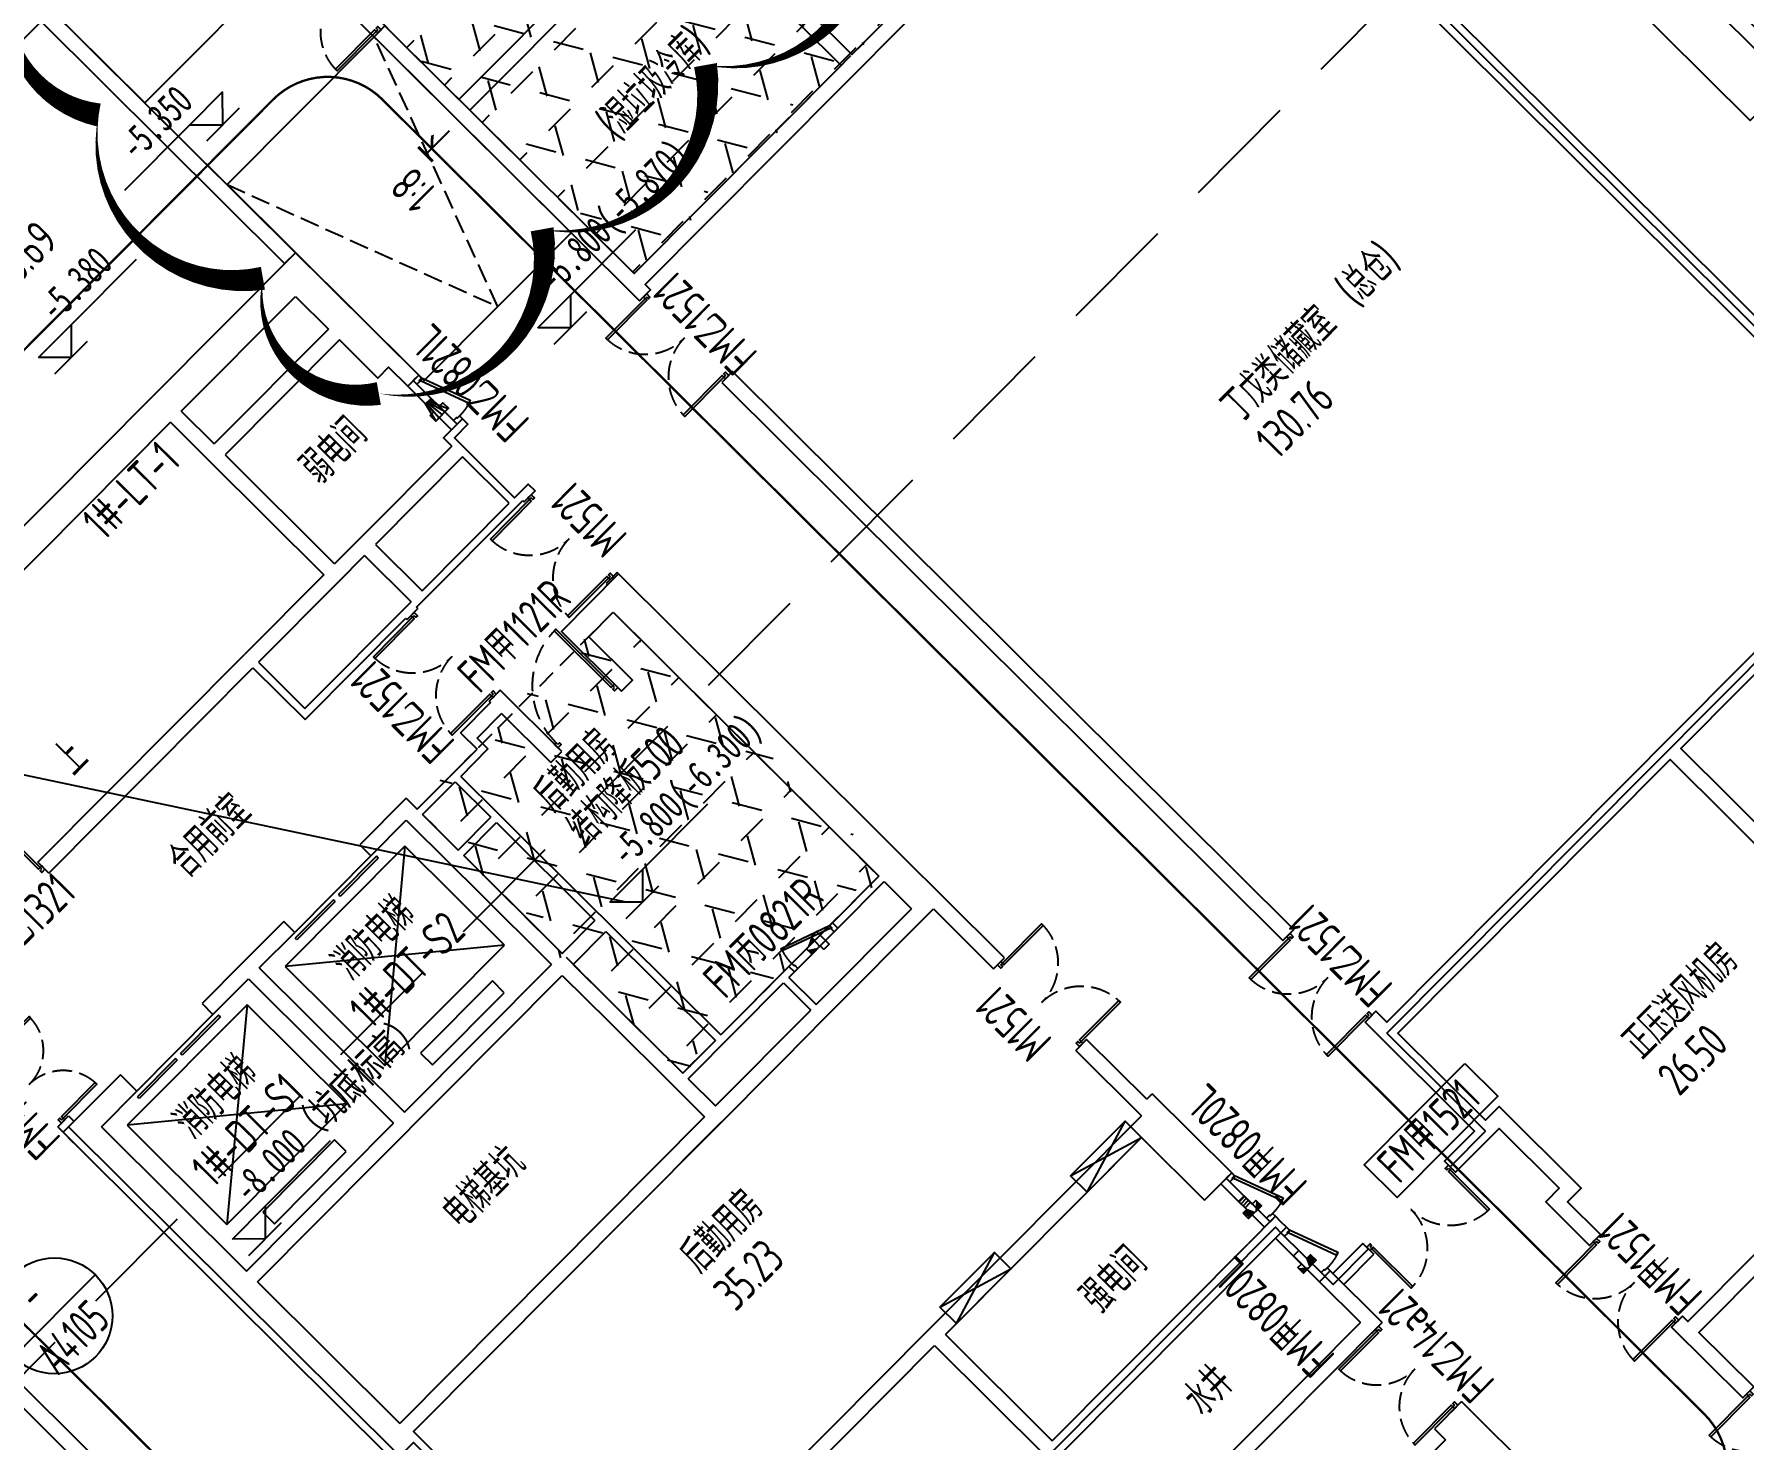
# Model space of a CAD drawing. Extents: x 517381295 to 519272522, y 3499086963 to 3500603577.
# Drawn here: x 518842859 to 518865000, y 3499885723 to 3499903928 of the extents above; entities that cross this region are included whole.
import ezdxf
from ezdxf.enums import TextEntityAlignment as Align

# ---------------------------------------------------------------- set-up
doc = ezdxf.new("R2010")
doc.units = 0
doc.header["$LTSCALE"] = 1000
doc.header["$MEASUREMENT"] = 0
for name, pattern in [('DASH', [0.35, 0.25, -0.1]), ('DASHED', [0.75, 0.5, -0.25]), ('HIDDEN', [0.375, 0.25, -0.125])]:
    doc.linetypes.add(name, pattern=pattern)
doc.layers.get('0').update_dxf_attribs({"linetype": 'CONTINUOUS'})
doc.layers.get('DEFPOINTS').update_dxf_attribs({"color": 8, "linetype": 'CONTINUOUS'})
for name, color, linetype in [('A10-plan_B1_SEN23VEG_设计区$0$AE-WALL', 255, 'CONTINUOUS'), ('AD-AREA-USNO', 13, 'CONTINUOUS'), ('AD-INDX', 43, 'CONTINUOUS'), ('AD-LEVL-HIGH', 61, 'CONTINUOUS'), ('AD-NAME-ROOM', 9, 'CONTINUOUS'), ('AD-NUMB', 205, 'CONTINUOUS'), ('AD-SIGN', 195, 'CONTINUOUS'), ('AE-ABOV', 154, 'HIDDEN'), ('AE-DOOR-INSD', 61, 'CONTINUOUS'), ('AE-ELEV-3', 252, 'CONTINUOUS'), ('AE-EQPM', 70, 'CONTINUOUS'), ('AE-FLOR', 151, 'CONTINUOUS'), ('AE-HOLE', 211, 'CONTINUOUS'), ('AE-STAR', 51, 'CONTINUOUS'), ('AE-WALL', 255, 'CONTINUOUS'), ('AE-WALL-HACH', 15, 'CONTINUOUS'), ('C-XREF-EXT', 7, 'CONTINUOUS'), ('S_WALL', 2, 'CONTINUOUS')]:
    doc.layers.add(name, color=color, linetype=linetype)
doc.layers.add('修改圈注', color=2, linetype='CONTINUOUS', plot=False)
doc.styles.add('TH-STYLE1', font='STFANGSO.TTF', dxfattribs={"width": 0.699999988079071})
doc.styles.add('TH-STYLE3', font='tssdeng.shx', dxfattribs={"width": 0.699999988079071, "bigfont": 'tssdchn.shx'})
doc.linetypes.add('ZIGZAG', pattern='A,0.0001,-0.2,[131,ltypeshp.shx,S=0.2,R=0,X=-0.2,Y=0],-0.4,[131,ltypeshp.shx,S=0.2,R=180,X=0.2,Y=0],-0.2', length=0.8001)
doc.dimstyles.new('TH-DIM100-FINAL', dxfattribs={"dimscale": 100, "dimtxt": 3, "dimasz": 2, "dimexe": 1, "dimexo": 1, "dimgap": 1, "dimtad": 1, "dimdec": 0, "dimdsep": 46, "dimtxsty": 'TH-STYLE3', "dimblk1": 'ARCHTICK', "dimblk2": 'ARCHTICK', "dimsah": 1, "dimcen": -1, "dimdle": 1, "dimclrd": 256, "dimclre": 256, "dimclrt": 256, "dimadec": 0, "dimazin": 0, "dimtfac": 1, "dimtdec": 0, "dimtix": 1, "dimtmove": 2, "dimatfit": 0, "dimldrblk": 'DOT', "dimfxl": 0, "dimtolj": 1, "dimtzin": 0, "dimlwd": -1, "dimlwe": -1, "dimarcsym": 0})
pattern_1 = [(3.180554681463517e-15, (0, 0), (-5.684341886080801e-14, 687.4074999999998), [396.8749999999999, -396.8749999999999]), (59.99999999999999, (0, 0), (-595.3123577519515, 343.70375), [396.875, -396.875]), (120, (198.4374990463257, 343.7037501335144), (-595.3123577519514, -343.7037499999998), [396.875, -396.875])]

# ---------------------------------------------------------------- blocks, each defined once
blk = doc.blocks.new('*U335')
for points in [[(30, 30), (60, 30), (60.00000000000001, 750), (30.00000000000001, 750)], [(1470, 30), (1440, 30), (1440, 750), (1470, 750)]]:
    blk.add_lwpolyline(points, close=True)
for points in [[(30, 0), (30, 30), (0, 30), (0, -30), (60, -30), (60, 0), (30, 0)], [(1470, 0), (1470, 30), (1500, 30), (1500, -30), (1440, -30), (1440, 0), (1470, 0)]]:
    blk.add_lwpolyline(points)
at = {"linetype": 'DASH'}
for centre, start, end in [((30, 30), 0, 90), ((1470, 30), 90, 180)]:
    blk.add_arc(centre, 720, start, end, dxfattribs=at)
at = {"layer": 'A10-plan_B1_SEN23VEG_设计区$0$AE-WALL'}
for points in [[(0, -100), (0, 100)], [(1500, -100), (1500, 100)]]:
    blk.add_lwpolyline(points, dxfattribs=at)
blk = doc.blocks.new('*U344')
for points in [[(30, 30), (60, 30), (60.00000000000001, 750), (30.00000000000001, 750)], [(1470, 30), (1440, 30), (1440, 750), (1470, 750)]]:
    blk.add_lwpolyline(points, close=True)
for points in [[(30, 0), (30, 30), (0, 30), (0, -30), (60, -30), (60, 0), (30, 0)], [(1470, 0), (1470, 30), (1500, 30), (1500, -30), (1440, -30), (1440, 0), (1470, 0)]]:
    blk.add_lwpolyline(points)
at = {"linetype": 'DASH'}
for centre, start, end in [((30, 30), 0, 90), ((1470, 30), 90, 180)]:
    blk.add_arc(centre, 720, start, end, dxfattribs=at)
at = {"layer": 'A10-plan_B1_SEN23VEG_设计区$0$AE-WALL'}
for points in [[(0, -100), (0, 100)], [(1500, -100), (1500, 100)]]:
    blk.add_lwpolyline(points, dxfattribs=at)
blk = doc.blocks.new('*U32')
for points in [[(30, 30), (60, 30), (60.00000000000001, 750), (30.00000000000001, 750)], [(1470, 30), (1440, 30), (1440, 750), (1470, 750)]]:
    blk.add_lwpolyline(points, close=True)
for points in [[(30, 0), (30, 30), (0, 30), (0, -30), (60, -30), (60, 0), (30, 0)], [(1470, 0), (1470, 30), (1500, 30), (1500, -30), (1440, -30), (1440, 0), (1470, 0)]]:
    blk.add_lwpolyline(points)
at = {"linetype": 'DASH'}
for centre, start, end in [((30, 30), 0, 90), ((1470, 30), 90, 180)]:
    blk.add_arc(centre, 720, start, end, dxfattribs=at)
at = {"layer": 'A10-plan_B1_SEN23VEG_设计区$0$AE-WALL'}
for points in [[(0, -100), (0, 100)], [(1500, -100), (1500, 100)]]:
    blk.add_lwpolyline(points, dxfattribs=at)
blk = doc.blocks.new('fhfshgfdshdshhdshds')
at = {"layer": 'AD-NUMB', "elevation": -0.6487095824593525}
blk.add_lwpolyline([(82684.5031299591, 50807.07263040543), (82684.5031375885, 50207.07263708115), (80834.50313329697, 50207.07263016701), (80834.50314950943, 50807.07263088226)], close=True, dxfattribs=at)
at = {"layer": 'AE-WALL'}
for points in [[(76250.00001239777, 75449.99998474121), (76850.03950881958, 75449.99996614456), (76850.03951358795, 73599.99998235703), (79450.00006866455, 73599.999979496), (79450.00002241135, 68950.0000011921), (79250.00002002716, 68950.00000739098), (79250.0000629425, 73399.99998998642), (76650.03949832916, 73399.99998855591), (76650.03950357437, 75249.99999403954), (76249.99999427795, 75250.00000572205), (76250.00001907349, 75449.99998283386)], [(82149.99995708466, 63850.00001621246), (82149.99995994568, 53600.00005125999), (82349.99994134903, 53600.00006628036), (82349.9999666214, 63850.00001478195), (82149.99994277954, 63850.00001525879)], [(80099.99995231628, 49900.00005483627), (80099.99995994568, 50100.00003957748), (79549.99997711182, 50100.00001764297), (79549.99998760223, 49900.00000333786)]]:
    blk.add_lwpolyline(points, close=True, dxfattribs=at)
for points in [[(82149.99996042252, 70200.00003767014), (82149.99992227554, 65350.00003910065), (82349.99996376038, 65350.00000023842), (82349.99998378754, 65450.00012588501), (91999.99994850159, 65450.00008893013), (91999.99998188019, 51900.00002408028), (82349.99996471405, 51900.00004053116), (82349.99996757507, 52100.00004339218), (82149.99997711182, 52100.00003767014), (82150.00001621246, 50100.00000667572), (81600.00000429153, 50100.00000166893), (81600.0000038147, 49900.00000119209), (82400.00000095367, 49900), (82399.99999904633, 48800.00000143051), (82149.99999332428, 48800.00000190735), (82149.9999923706, 48000.00003743172), (82349.99996232986, 48000.00005030632), (82349.99996089935, 48600.00000143051), (82599.99999427795, 48600.00000047684), (82599.99999809265, 50100.00000119209), (82349.99996185303, 50100.00000095367), (82349.99996185303, 51700.00004339218), (87349.99999046326, 51700.00003242493), (87349.99998474121, 46400.00004339218), (82349.99996995926, 46400.00005197525), (82349.99996566772, 46500.00004339218), (82149.9999833107, 46500.00003814697), (82149.9999871254, 45200.00003457069), (82349.99998855591, 45200.00003600121), (82349.99998188019, 46200.00004768372), (87549.99998950958, 46200.00004458427), (87549.99998569489, 51700.00004029274), (91999.9999909401, 51700.00003409386)], [(92199.99997854233, 51200.00000858307), (92199.99995803833, 63750.00004434586)], [(89149.99999141693, 65650.00004434586), (86349.99992752075, 65650.00011205673), (86349.9999961853, 68650.00005054474)], [(86149.99994516373, 68650.00007486343), (86149.99994707108, 65650.00009918213), (82349.99999523163, 65650.00005793571), (82349.99996757507, 68650.00008630753), (84700.0000038147, 68650.00005102158)], [(84699.99999475479, 68850.00005245209), (82349.99986410141, 68850.00007772446), (82349.99993562698, 70200.00004005432)], [(66349.99999141693, 56300.00000476837), (66349.99997234344, 62250.00003027916), (61550.00001907349, 62250.00004148483), (61550.00001621246, 62151.09476280212), (61450.00004196167, 62150.3649263382), (61450.00004673004, 62250.00001502037), (60250.00000095367, 62250.00002241135), (60250.00001430511, 62450.0000128746), (66549.99999523163, 62450.000010252), (66549.99997091293, 56300.000010252)]]:
    blk.add_lwpolyline(points, dxfattribs=at)
at = {"layer": 'AE-WALL-HACH', "linetype": 'ZIGZAG', "ltscale": 0.5}
for p, q in [((92099.99995326996, 71800.00004816055), (92099.99994850159, 51200.00002646446)), ((82249.99996566772, 51800.00004720688), (82250.00001049042, 50000.00000953674)), ((82249.99996566772, 51800.00004720688), (92099.99996900558, 51800.00003433228)), ((81599.99998283386, 50000.00001621246), (82250.00001049042, 50000.00000953674))]:
    blk.add_line(p, q, dxfattribs=at)
for points in [[(69349.99997806549, 63049.99988484383), (69349.99997997284, 57000.00000214577), (69599.99998664856, 57000.00001382828), (69599.99999523163, 55700.0000026226), (69349.99996757507, 55700.00000143051), (69349.99993467331, 50299.99986696243), (75350.00073337555, 50299.99984359741), (75350.0007390976, 51050.00001597404), (79449.99998664856, 51050.0000064373), (79449.99999141693, 50950.00000309944)], [(79449.99997234344, 50150.00001335144), (79449.99998998642, 50000.0000038147), (80099.99995040894, 50000.00000286102)]]:
    blk.add_lwpolyline(points, dxfattribs=at)
at = {"layer": 'AE-DOOR-INSD', "extrusion": (1.03757316199903e-10, -1.506775817900905e-10, -1), "zscale": -1, "rotation": 269.999999954601}
blk.add_blockref('*U32', (-82249.99999141693, 71700.00003862381, -0.0209960937166178), dxfattribs=at)
at = {"layer": 'AE-DOOR-INSD'}
for name, p, rotation in [('*U344', (82249.99997234344, 63850.00001621246, -0.6118846656058708), 89.99999986979101), ('*U335', (82249.9999704361, 52100.00004482269, -0.02094687983639882), 89.99999991683377), ('*U335', (82249.99998283386, 43700.00003576279, -0.0209468798363989), 89.99999981932613)]:
    blk.add_blockref(name, p, dxfattribs=dict(at, rotation=rotation))
at = {"layer": 'AE-DOOR-INSD', "extrusion": (1.506775818723038e-10, 1.037573160805118e-10, -1), "zscale": -1, "rotation": 180}
blk.add_blockref('*U335', (-80099.9999551772, 50000.0000419616, 0.6469250997567818), dxfattribs=at)
at = {"layer": 'AE-DOOR-INSD', "extrusion": (1.037573162789219e-10, -1.506775817356774e-10, -1), "zscale": -1, "rotation": 269.999999924554}
blk.add_blockref('*U335', (-82250.00000858307, 48000.00004553795, 0.02094687983639887), dxfattribs=at)
at = {"layer": 'AD-NUMB', "style": 'TH-STYLE3', "width": 0.699999988079071}
for s, height, rotation, p in [('FM乙0821L', 450, 89.99997267924333, (80065.45972633362, 65257.66648554802, -0.6487096976931543)), ('FM乙1321', 450, 359.999959018865, (70037.40636491776, 65085.24017953873, -0.6487095074960032)), ('FM乙1521', 450, 89.99997267924333, (82760.60386562347, 63776.62747311592, -0.0227313625389696)), ('FM甲1321', 450, 89.99997267924333, (69192.17779779434, 63007.79489135742, -0.6487096976931543)), ('FM乙1521', 450, 89.99997267924333, (76429.7729344368, 63007.20138120651, -0.6487096976931543)), ('M1521', 450, 89.99997267924333, (79899.21778488159, 63309.02782344818, -0.6487096976931543)), ('FM甲1121R', 450, 359.999959018865, (77071.26460933685, 63222.83640193939, -0.6487095074960032)), ('FM丙0821R', 450, 359.999959018865, (76509.4453125, 58178.92514753342)), ('M1521', 450, 90.00002732075669, (79146.75418424606, 54804.61437225342, -0.0227313625389696)), ('FM乙1521', 450, 89.99997267924333, (82760.60387611389, 52169.41123628616, -0.0227313625389696)), ('FM甲0820L', 450, 89.99997267924333, (80164.29436302185, 51144.87889313698, -0.6487096976931543)), ('FM甲0820L', 450, 89.99997267924333, (78828.9278755188, 49317.86730194092, -0.6487096976931543)), ('FM甲1521', 450, 4.098113502006952e-05, (80968.01593875885, 50302.04762172699, -0.6487095824593525)), ('FM乙14a21', 450, 89.99997267924333, (80054.1307258606, 47618.35369372368, -0.6487096976931543)), ('FM甲1521', 450.0000000000001, 90.00002732075669, (82760.60387134552, 46509.66713476181, -0.0227313625389696))]:
    blk.add_text(s, height=height, rotation=rotation, dxfattribs=at).set_placement(p)
blk = doc.blocks.new('A$C19A71248')
at = {"layer": 'AE-HOLE', "color": 8, "linetype": 'DASH'}
for p, q in [((1.955032348632812e-05, -2199.795134067535), (1351.062537193298, -5800.000016212463)), ((1351.062537193298, -5800.000016212463), (2699.999946594238, -2199.795132160187))]:
    blk.add_line(p, q, dxfattribs=at)
at = {"layer": 'AE-STAR'}
for points in [[(-1.859664916992188e-05, 1299.999985694885), (2699.999980449677, 1299.999984741211), (2699.999982833862, -700.0000145435333), (-1.764297485351562e-05, -700.0000162124634)], [(2699.999979972839, 1299.999985933304), (-1.668930053710938e-05, 1299.999985694885), (-1.668930053710938e-05, -5800.000015497208), (2699.999979496002, -5800.000015735626)], [(-1.573562622070312e-05, -2200.000015258789), (2699.999983787537, -2200.000015258789), (2699.999984264374, -5800.000015258789), (-1.668930053710938e-05, -5800.000015497208)]]:
    blk.add_lwpolyline(points, close=True, dxfattribs=at)
blk = doc.blocks.new('vcbxcvbxcvbcxvbcvx')
at = {"layer": 'AE-ABOV'}
h = blk.add_hatch(dxfattribs=at)
h.set_pattern_fill('ANGLE', color=8, scale=499.9999999999997, angle=-45.15729226636613)
h.set_pattern_definition([(359.9999999998357, (-1228937.850166321, 2875940.713079453), (5.006313585909083e-09, 1746.249999999999), [1269.999999999999, -476.2499999999997]), (90, (-1228937.850166321, 2875940.713079453), (-1746.249999999999, 5.006313585909083e-09), [1270, -476.2499999999998])])
edge = h.paths.add_edge_path()
edge.add_line((-1112685.154472828, 2875590.302752495), (-1192087.85016758, 2875590.3027526))
edge.add_line((-1192087.850167751, 2875590.302752495), (-1192087.841672835, 2877396.973397291))
edge.add_line((-1192087.841672897, 2877396.973397017), (-1192087.850113824, 2880196.97342896))
edge.add_line((-1192087.850113869, 2880196.973428965), (-1192087.850146369, 2888990.713104392))
edge.add_line((-1192087.850146294, 2888990.713104486), (-1189687.850119626, 2888990.713107557))
edge.add_line((-1189687.850119591, 2888990.713107586), (-1189687.850106648, 2890990.712934787))
edge.add_line((-1189687.850106716, 2890990.712934971), (-1192087.850147726, 2890990.713080887))
edge.add_line((-1192087.850147247, 2890990.713080406), (-1192087.787451197, 2902990.861483638))
edge.add_line((-1192087.787451744, 2902990.861484051), (-1208287.912045514, 2902990.567798151))
edge.add_line((-1208287.912045479, 2902990.567798138), (-1208287.97471344, 2904646.679696687))
edge.add_line((-1208287.974713326, 2904646.679696321), (-1208287.801311024, 2904646.932287902))
edge.add_line((-1208287.801311016, 2904646.932287931), (-1208287.801312292, 2909840.692558439))
edge.add_line((-1208287.801312447, 2909840.692558765), (-1192087.847160659, 2909840.73365246))
edge.add_line((-1192087.847160339, 2909840.733652115), (-1192087.853082925, 2911690.713042712))
edge.add_line((-1192087.853083134, 2911690.713042974), (-1183187.853093049, 2911690.713084284))
edge.add_line((-1183187.853093147, 2911690.713084221), (-1183187.847171847, 2909840.712867695))
edge.add_line((-1183187.847171307, 2909840.712867737), (-1159787.841652779, 2909840.712804329))
edge.add_line((-1159787.84165287, 2909840.712804317), (-1159786.497599212, 2910740.710717343))
edge.add_line((-1159786.497599602, 2910740.710717678), (-1153686.506084432, 2910740.710701014))
edge.add_line((-1153686.506084442, 2910740.71070075), (-1153687.852495694, 2909840.814170099))
edge.add_line((-1153687.85249567, 2909840.814169884), (-1137137.843563317, 2909840.814169604))
edge.add_line((-1137137.84356308, 2909840.814169884), (-1137137.846838198, 2927340.612590737))
edge.add_line((-1137137.846838474, 2927340.61259079), (-1117537.853485405, 2927340.612575179))
edge.add_line((-1117537.853485107, 2927340.612574816), (-1117537.858750917, 2904440.713084697))
edge.add_line((-1117537.858751297, 2904440.713084936), (-1106437.860128601, 2904440.713117593))
edge.add_line((-1106437.860128403, 2904440.713117599), (-1106437.860120224, 2897440.713106017))
edge.add_line((-1106437.860120296, 2897440.713106155), (-1106137.862804846, 2897440.713070154))
edge.add_line((-1106137.86280489, 2897440.713070154), (-1106137.857584552, 2888896.974899984))
edge.add_arc((-1111037.863520622, 2888940.917486906), 4900.202968103001, -89.99996157515989, -0.5138069876330746, ccw=False)
edge.add_line((-1111037.860234737, 2884040.714518309), (-1112685.154486508, 2884040.714542268))
edge.add_line((-1112685.154486179, 2884040.714541912), (-1112685.154472571, 2875592.254593211))
edge.add_line((-1112685.154472828, 2875592.254593611), (-1112685.154472977, 2875590.302752425))
blk = doc.blocks.new('*U268')
for p, q in [((-200, 200), (200, 200)), ((0, 0), (-200, 200)), ((200, 200), (0, 0)), ((200, 200), (1000, 200)), ((-200, 0), (200, 0))]:
    blk.add_line(p, q)
at = {"style": 'TH-STYLE1', "width": 0.7}
blk.add_attdef('标高', (280.0674475692795, 333.9894894305617), '', height=250, dxfattribs=at)
blk = doc.blocks.new('gfdgdgfdggggfd')
at = {"layer": 'AD-LEVL-HIGH'}
ref = blk.add_blockref('*U268', (-1148977.259924889, 2946728.385635614), dxfattribs=dict(at, xscale=-1.500000000000002, yscale=1.500000000000002, zscale=1.500000000000002, rotation=359.9999943631116))
ref.add_attrib('标高', '-5.350', (-1150110.498527527, 2947178.385597229), dxfattribs={"layer": '0', "height": 374.9999999999948, "style": 'TH-STYLE1', "width": 0.7000000000000005})
ref = blk.add_blockref('*U268', (-1152499.063279152, 2945992.27904582), dxfattribs=dict(at, xscale=1.500000000000002, yscale=1.500000000000002, zscale=1.500000000000002, rotation=5.623632054010739e-06))
ref.add_attrib('标高', '-5.380', (-1152327.529221535, 2946442.279017687), dxfattribs={"layer": '0', "height": 374.9999999999949, "rotation": 1.366037834002524e-05, "style": 'TH-STYLE1', "width": 0.7000000000000005})
ref = blk.add_blockref('*U268', (-1147666.277423859, 2941679.567810535), dxfattribs=dict(at, xscale=1.500000000000002, yscale=1.500000000000002, zscale=1.500000000000002, rotation=5.623632054010739e-06))
ref.add_attrib('标高', '-5.800(-5.870)', (-1147494.743366241, 2942129.567782879), dxfattribs={"layer": '0', "height": 374.9999999999949, "rotation": 1.366037834002524e-05, "style": 'TH-STYLE1', "width": 0.7000000000000005})
ref = blk.add_blockref('*U268', (-1158823.132405758, 2936161.695249081), dxfattribs=dict(at, xscale=1.500000000000002, yscale=1.500000000000002, zscale=1.500000000000002, rotation=5.623632054010739e-06))
ref.add_attrib('标高', '-8.000（坑底标高）', (-1158651.598361015, 2936611.695235252), dxfattribs={"layer": '0', "height": 374.9999999999949, "rotation": 1.366037834002524e-05, "style": 'TH-STYLE1', "width": 0.7000000000000005})
ref = blk.add_blockref('*U268', (-1152281.728672028, 2935771.621926069), dxfattribs=dict(at, xscale=1.500000000000002, yscale=1.500000000000002, zscale=1.500000000000002, rotation=5.623632054010739e-06))
ref.add_attrib('标高', '-5.800(-6.300)', (-1152110.194625378, 2936221.621908188), dxfattribs={"layer": '0', "height": 374.9999999999949, "rotation": 1.366037834002524e-05, "style": 'TH-STYLE1', "width": 0.7000000000000005})
at = {"layer": 'AD-AREA-USNO', "char_height": 450, "attachment_point": 1, "rotation": 5.709137000437871e-09, "style": 'TH-STYLE3'}
for s, insert in [('26.69', (-1152499.063279152, 2947592.279045343)), ('130.76', (-1142431.025015354, 2934424.283726454)), ('35.23', (-1155200.210778713, 2931618.56267786)), ('26.50', (-1144606.448174953, 2924919.947677851))]:
    blk.add_mtext(s, dxfattribs=dict(at, insert=insert))
at = {"layer": 'AD-NAME-ROOM', "style": 'TH-STYLE3', "width": 0.699999988079071}
for s, p in [('弱电间', (-1151405.274937153, 2942512.122918129)), ('合用前室', (-1156225.520802498, 2940136.15429163)), ('消防电梯', (-1158570.034330845, 2937694.530958414)), ('消防电梯', (-1155670.034330368, 2937694.530958891)), ('后勤用房', (-1152281.728664875, 2937371.621925831)), ('结构降板500', (-1152281.728665829, 2936771.621925831)), ('丁戊类储藏室', (-1142431.024992466, 2934624.283703804)), ('电梯基坑', (-1156953.683831215, 2934403.157510281)), ('后勤用房', (-1155177.065442562, 2931818.562655687)), ('强电间', (-1151895.969029427, 2927779.602610111)), ('水井', (-1151895.969029427, 2925895.390934467)), ('正压送风机房', (-1144606.448174, 2925119.947677851))]:
    blk.add_text(s, height=449.9999999999997, rotation=1.366037834002524e-05, dxfattribs=at).set_placement(p)
at = {"layer": 'DEFPOINTS', "style": 'TH-STYLE3', "width": 0.699999988079071}
for s, p in [('(湿垃圾冷库)', (-1145525.382015228, 2942934.202570438)), ('(总仓)', (-1140303.769638538, 2934624.283707142))]:
    blk.add_text(s, height=449.9999999999997, rotation=1.366037834002524e-05, dxfattribs=at).set_placement(p)
blk = doc.blocks.new('parking lot')
at = {"layer": 'AE-EQPM'}
for p, q in [((-900, 4400.000000476837), (-900, 4600)), ((-900, 4600), (900, 4600)), ((900, 4600), (900, 4400.000000238419)), ((900, 4400.000000238419), (-900, 4400.000000476837))]:
    blk.add_line(p, q, dxfattribs=at)
blk.add_lwpolyline([(-1200, 2.384185791015625e-07), (-1200, 5300), (1200, 5300), (1200, 0)], close=True, dxfattribs=at)
blk = doc.blocks.new('gfhgfhggjj')
at = {"layer": 'AE-ELEV-3', "xscale": -1, "rotation": 90}
blk.add_blockref('parking lot', (208050.9525737762, 320950.2110199928), dxfattribs=at)
blk = doc.blocks.new('$DORLIB2D$00000127')
at = {"color": 0}
for points in [[(-0.5333333333328483, 0.7948983154366971), (-0.5333333333328483, 0.690405644187237)], [(-0.03333333333284827, 0.7948983154366971), (-0.5333333333328483, 0.7948983154366971)], [(-0.03333333333284827, 0.7948983154366971), (-0.03333333333284827, 0.690405644187237)], [(0.5333333333328483, 0.7948983154366971), (0.03333333333284827, 0.7948983154366971)], [(0.03333333333284827, 0.7948983154366971), (0.03333333333284827, 0.690405644187237)], [(0.5333333333328483, 0.7948983154366971), (0.5333333333328483, 0.690405644187237)], [(-0.03333333333284827, 0.690405644187237), (-0.5333333333328483, 0.690405644187237)], [(0.5333333333328483, 0.690405644187237), (0.03333333333284827, 0.690405644187237)], [(0.5, 0.4999999999999858), (-0.5, 0.4999999999999858)]]:
    blk.add_lwpolyline(points, dxfattribs=at)
blk = doc.blocks.new('*U97')
for points in [[(30, 30), (60, 30), (60.00000000000001, 725), (30.00000000000001, 725)], [(1420, 30), (1390, 30), (1390, 725), (1420, 725)]]:
    blk.add_lwpolyline(points, close=True)
for points in [[(30, 0), (30, 30), (0, 30), (0, -30), (60, -30), (60, 0), (30, 0)], [(1420, 0), (1420, 30), (1450, 30), (1450, -30), (1390, -30), (1390, 0), (1420, 0)]]:
    blk.add_lwpolyline(points)
at = {"linetype": 'DASH'}
for centre, start, end in [((30, 30), 0, 90), ((1420, 30), 90, 180)]:
    blk.add_arc(centre, 695, start, end, dxfattribs=at)
at = {"layer": 'A10-plan_B1_SEN23VEG_设计区$0$AE-WALL'}
for points in [[(0, -100), (0, 100)], [(1450, -100), (1450, 100)]]:
    blk.add_lwpolyline(points, dxfattribs=at)
blk = doc.blocks.new('*U261')
for points in [[(30, 30), (60, 30), (60.00000000000001, 650), (30, 650)], [(1270, 30), (1240, 30), (1240, 650), (1270, 650)]]:
    blk.add_lwpolyline(points, close=True)
for points in [[(30, 0), (30, 30), (0, 30), (0, -30), (60, -30), (60, 0), (30, 0)], [(1270, 0), (1270, 30), (1300, 30), (1300, -30), (1240, -30), (1240, 0), (1270, 0)]]:
    blk.add_lwpolyline(points)
at = {"linetype": 'DASH'}
for centre, start, end in [((30, 30), 0, 90), ((1270, 30), 90, 180)]:
    blk.add_arc(centre, 620, start, end, dxfattribs=at)
at = {"layer": 'A10-plan_B1_SEN23VEG_设计区$0$AE-WALL'}
for points in [[(0, -100), (0, 100)], [(1300, -100), (1300, 100)]]:
    blk.add_lwpolyline(points, dxfattribs=at)
blk = doc.blocks.new('*U263')
for points in [[(0, -48), (0, 52), (66.1333333333314, 52), (66.1333333333314, -5.333333333335755), (53.33333333334302, -5.333333333335755), (53.33333333334302, -48), (0, -48)], [(799.9999999999992, -48), (799.9999999999992, 52), (733.8666666666687, 52), (733.8666666666687, -5.333333333335755), (746.6666666666569, -5.333333333335755), (746.6666666666569, -48), (799.9999999999992, -48)]]:
    blk.add_lwpolyline(points)
blk.add_lwpolyline([(716.7102487135147, -252.5579551852195), (704.8535504115603, -285.1339660391201), (53.33333333334302, -48), (65.19003163529736, -15.42398914609929)], close=True)
at = {"linetype": 'HIDDEN'}
blk.add_arc((53.33333333334302, -48), 693.3333333333117, 339.9999999999973, 0, dxfattribs=at)
blk = doc.blocks.new('*U348')
at = {"layer": 'AD-SIGN'}
h = blk.add_hatch(dxfattribs=at)
h.set_pattern_fill('ANSI31', color=256, scale=500, angle=360.0000000234385, style=0)
h.set_pattern_definition([(45.00000002343853, (-50, 1.86887473e-08), (-44.19417384223812, 44.19417380608032), [])])
h.paths.add_polyline_path([(149.6666666059755, -66.6666665188968), (149.6666665705852, 0), (0, 6.39898542e-08), (3.02679837e-08, 99.99991901970185), (149.6666665286757, 99.99991903289768), (149.666666514473, 166.6673447042703), (249.666666514473, 166.6673447042703), (249.666666514473, -66.66666651889679)])
at = {"layer": 'AD-SIGN', "const_width": 20}
blk.add_lwpolyline([(149.666666514473, 166.6673447042703), (149.6666665286757, 99.99991896748544), (3.02679837e-08, 99.99991901970185), (0, 5.59416503e-08), (149.6666665705852, 0), (149.6666666059755, -66.6666665188968)], dxfattribs=at)
at = {"layer": 'DEFPOINTS'}
blk.add_lwpolyline([(149.6666666059755, -66.6666665188968), (149.6666665705852, 0), (0, 6.39898542e-08), (3.02679837e-08, 99.99991901970185), (149.6666665286757, 99.99991903289768), (149.666666514473, 166.6673447042703), (249.666666514473, 166.6673447042703), (249.666666514473, -66.66666651889679)], close=True, dxfattribs=at)
blk = doc.blocks.new('*U351')
for points in [[(-270, 0), (-270, -30), (-300, -30), (-300, 30), (-240, 30), (-240, 0), (-270, 0)], [(770, 0), (770, -30), (800, -30), (800, 30), (740, 30), (740, 0), (770, 0)]]:
    blk.add_lwpolyline(points)
blk.add_lwpolyline([(770, -30), (740, -30), (740.0000000000001, -1070), (770.0000000000001, -1070)], close=True)
at = {"linetype": 'HIDDEN'}
blk.add_arc((770, -30), 1040, 180, 270, dxfattribs=at)
blk = doc.blocks.new('A$C0CD45FA2')
at = {"layer": 'AE-EQPM'}
for p, q in [((2849.999994754791, 16375.00000429153), (650, 16374.99999952316)), ((650, 16374.99999952316), (649.9999895095825, 14555.000010252)), ((2849.999999523163, 14555.00000047684), (650, 16374.99999952316)), ((2849.999994754791, 16375.00000429153), (649.9999895095825, 14555.000010252)), ((2849.999999523163, 14555.00000047684), (2849.999994754791, 16375.00000429153)), ((5749.999994754791, 16375.00000476837), (3549.999999523163, 16375.00000047684)), ((3549.999999523163, 16375.00000047684), (3549.999996185303, 14555.00000476837)), ((5749.999988079071, 14555.00001192093), (3549.999999523163, 16375.00000047684)), ((5749.999994754791, 16375.00000476837), (3549.999996185303, 14555.00000476837)), ((5749.999988079071, 14555.00001192093), (5749.999994754791, 16375.00000476837)), ((649.9999895095825, 14555.000010252), (2849.999999523163, 14555.00000047684)), ((3549.999996185303, 14555.00000476837), (5749.999988079071, 14555.00001192093)), ((2409.999999523163, 14339.99999976158), (1089.999999046326, 14339.99999952316)), ((1089.999999046326, 14339.99999952316), (1089.999999523163, 14124.99999976158)), ((2409.999998569489, 14124.99999976158), (2409.999999523163, 14339.99999976158)), ((5310.000000476837, 14339.99999976158), (3989.999990940094, 14340.00000882149)), ((3989.999990940094, 14340.00000882149), (3989.999993801117, 14125.0000064373)), ((5309.999999523163, 14125.00000047684), (5310.000000476837, 14339.99999976158)), ((1089.999999523163, 14124.99999976158), (2409.999998569489, 14124.99999976158)), ((3989.999993801117, 14125.0000064373), (5309.999999523163, 14125.00000047684))]:
    blk.add_line(p, q, dxfattribs=at)
at = {"layer": 'AE-FLOR'}
for points in [[(9999.999992370605, 19750.00000572205), (9999.999992847443, 20550.00000476837)], [(10099.99999237061, 20550.00000500679), (10099.99999094009, 19750.00000476837)], [(8150.000000953674, 11750.00000143051), (8950.000001430511, 11750)], [(8150.000001430511, 11650.00000047684), (8950.000001907349, 11650.00000095367)], [(10099.99999284744, 5000.000001907349), (10099.99999189377, 5800.00000500679)], [(10199.99999570847, 5800.000005245209), (10199.99999666214, 5000.000004053116)], [(10099.99999570847, 4800.000007390976), (10099.99999475479, 4000.000004768372)], [(10199.99999856949, 4800.000003099442), (10199.99999856949, 4000.000004291534)]]:
    blk.add_lwpolyline(points, dxfattribs=at)
at = {"layer": 'AE-WALL'}
for p, q in [((3249.99998998642, 22800.0000026226), (7549.999991416931, 22800.00000596046)), ((7549.999991416931, 22800.00000596046), (10199.99999952316, 22800.00000143051)), ((10199.99999952316, 22800.00000143051), (10199.99999427795, 21700.00000190735)), ((7499.99999666214, 22400.00000071526), (400.0001459121704, 22400.00000858307)), ((7499.99999666214, 22400.00000071526), (7499.999998569489, 21699.99999713898)), ((7699.99999666214, 22400.00000047684), (7699.999991893768, 21800.00000166893)), ((7699.99999666214, 22400.00000047684), (9799.999994754791, 22400.00000596046)), ((9799.999994754791, 22400.00000596046), (9799.999994754791, 21800.00000071526)), ((7499.999998569489, 21699.99999713898), (7499.999992847443, 19600.00000166893)), ((9799.999994754791, 21800.00000071526), (7699.999991893768, 21800.00000166893)), ((10199.99999284744, 20550.00000572205), (10199.99999427795, 21700.00000190735)), ((9799.999998569489, 21599.99999809265), (7699.999992847443, 21600.00000095367)), ((7699.999992847443, 21600.00000095367), (7699.99999332428, 19600.00000023842)), ((9999.99999332428, 20550.00000357628), (10199.99999284744, 20550.00000572205)), ((2249.999992847443, 19399.99998950958), (2249.999986171722, 19600.00000309944)), ((2249.999986171722, 19600.00000309944), (6050.000000476837, 19599.99999666214)), ((7499.999992847443, 19600.00000166893), (6050.000000476837, 19599.99999666214)), ((8149.999978542328, 19599.99999666214), (7699.99999332428, 19600.00000023842)), ((9849.999992370605, 19599.99999856949), (8149.999978542328, 19599.99999666214)), ((2249.999998569489, 19399.99999809265), (5999.999991416931, 19400.00000500679)), ((5999.999991416931, 19400.00000500679), (5999.999995708466, 18450.00000047684)), ((6100.000000476837, 19399.99999594688), (6099.999995231628, 18550.00000119209)), ((7549.999992370605, 19400.00000190735), (6100.000000476837, 19399.99999594688)), ((8049.999971866608, 19400.00000238419), (7549.999992370605, 19400.00000190735)), ((8049.999971866608, 19400.00000238419), (8049.999973773956, 18549.99999904633)), ((9849.99999332428, 19400.00000047684), (8249.999972820282, 19400.00000238419)), ((8249.999972820282, 19400.00000238419), (8249.999971866608, 18550.00000238419)), ((5999.999995708466, 18450.00000047684), (7849.999976634979, 18449.99999642372)), ((6099.999995231628, 18550.00000119209), (8049.999973773956, 18549.99999904633)), ((7849.999976634979, 18449.99999642372), (7849.999974250793, 18425.00000333786)), ((7849.999974250793, 18425.00000333786), (8049.999973297119, 18425.00000524521)), ((8049.999972820282, 18450), (9999.999992847443, 18450.0000038147)), ((8049.999973297119, 18425.00000524521), (8049.999972820282, 18450)), ((8249.999971866608, 18550.00000238419), (9849.999991893768, 18549.99999976158)), ((9999.999997615814, 18449.99999761581), (9999.99999332428, 18425.00000405312)), ((9999.99999332428, 18425.00000405312), (10199.99999952316, 18424.99999833107)), ((399.9999976158142, 16900.00000238419), (-2.384185791015625e-06, 16899.99999952316)), ((-2.384185791015625e-06, 16899.99999952316), (-1.430511474609375e-06, 16750)), ((1049.999999046326, 16900.00000023842), (399.9999976158142, 16900.00000238419)), ((1049.999999523163, 16600.00000023842), (1049.999999046326, 16900.00000023842)), ((7299.999351978302, 16899.99999761581), (7299.999353408813, 16599.99999451637)), ((8049.999973297119, 16925.00000333786), (7849.999976634979, 16925.00000190735)), ((8050.000002384186, 15799.99999761581), (8050.000002384186, 16924.99999332428)), ((10199.99999809265, 16924.99999904633), (9999.999992847443, 16925.0000038147)), ((9999.999992847443, 16925.0000038147), (9999.999987125397, 16900.00001144409)), ((9999.999987125397, 16900.00001144409), (10199.99999856949, 16900.00000071526)), ((10199.99999856949, 16900.00000071526), (10199.99999809265, 16924.99999904633)), ((10199.99998903275, 16900.00000762939), (10199.99999952316, 13899.99999427795)), ((-4.76837158203125e-07, 16599.99999713898), (-4.76837158203125e-07, 16799.9999961853)), ((-1.430511474609375e-06, 16750), (-3.337860107421875e-06, 13850.0000038147)), ((3199.99999666214, 16800.00000143051), (2449.999998092651, 16800.00000214577)), ((2449.999998092651, 16800.00000214577), (2449.999997615814, 16600.00000333786)), ((3949.999997615814, 16800.00000214577), (3199.99999666214, 16800.00000143051)), ((3949.999989509583, 16600.00001049042), (3949.999997615814, 16800.00000214577)), ((6199.999995708466, 16800.00000357628), (5349.999997138977, 16800.00000190735)), ((5349.999997138977, 16800.00000190735), (5349.999999523163, 16600.00000023842)), ((6199.999995708466, 16800.00000357628), (6199.999999523163, 16599.99999570847)), ((7399.999353885651, 16699.9999973774), (7850.000002861023, 16699.99999713898)), ((7850.000002384186, 15799.99999713898), (7850.000001430511, 16699.99999666214)), ((400, 16600.00000047684), (1049.999999523163, 16600.00000023842)), ((400, 16600.00000047684), (400.0000004768372, 13950.00000047684)), ((2449.999997615814, 16600.00000333786), (3099.999992370605, 16600.00000739098)), ((3099.999992370605, 16600.00000739098), (3099.999999523163, 13950.00000047684)), ((3299.999998092651, 16600.00000143051), (3299.999990463257, 13950.00000977516)), ((3299.999998092651, 16600.00000143051), (3949.999989509583, 16600.00001049042)), ((5349.999999523163, 16600.00000023842), (5999.999999523163, 16600)), ((5999.999999523163, 16600.00000143051), (5999.999999523163, 15799.99999570847)), ((6199.999999523163, 16599.99999570847), (7299.999353408813, 16599.99999451637)), ((6199.999999523163, 16499.99999523163), (6799.999982833862, 16499.99999499321)), ((6199.999999523163, 16499.99999523163), (6199.999988079071, 15850.00000619888)), ((6799.999982833862, 16499.99999499321), (6799.999980926514, 15850.00000166893)), ((6899.999982833862, 16499.99999547005), (6899.99998664856, 15799.99999761581)), ((9799.999989032745, 16600.00000905991), (9799.999997138977, 11749.99999904633)), ((5999.999999523163, 15799.99999570847), (5999.999993801117, 15300.00000047684)), ((6199.999988079071, 15850.00000619888), (6799.999980926514, 15850.00000166893)), ((6199.999989509583, 15750.00000619888), (6799.999982357025, 15750.00000166893)), ((6199.999999046326, 15750.00000572205), (6199.999998092651, 13950.00000071526)), ((6799.999987125397, 15750.00000119209), (6800, 13949.99999880791)), ((6899.99998664856, 15799.99999761581), (6899.999981403351, 15300.00000405312)), ((5999.999993801117, 15300.00000047684), (6000, 13950.00000071526)), ((6899.999981403351, 15300.00000405312), (6899.99999666214, 11750.00001120567)), ((400.0000004768372, 13950.00000047684), (3099.999999523163, 13950.00000047684)), ((3299.999990463257, 13950.00000977516), (6000, 13950.00000071526)), ((6199.999997615814, 13949.99999880791), (6800, 13949.99999880791)), ((-3.337860107421875e-06, 13850.0000038147), (-9.5367431640625e-07, 10950.00000047684)), ((399.9999995231628, 13749.99999952316), (6000, 13749.99999976158)), ((399.9999885559082, 13750.00001072884), (399.9999995231628, 11150)), ((6000, 13749.99999976158), (6000, 12899.99999809265)), ((6199.99999666214, 13749.99999809265), (6799.999999046326, 13749.99999952316)), ((6199.99998664856, 13750.00000929832), (6199.999991893768, 11750.00000691414)), ((6799.999999046326, 13749.99999952316), (6799.99999666214, 11750.00001072884)), ((10199.99999952316, 13899.99999427795), (10199.99999952316, 11700.00000047684)), ((6000, 12899.99999809265), (5999.999993801117, 11700.00000572205)), ((6200.000000476837, 11750), (6799.99999666214, 11750.00001072884)), ((8150.000000953674, 11749.99999952316), (6899.99999666214, 11750.00001120567)), ((8149.999998569489, 11650.00000333786), (8150.000000953674, 11749.99999952316)), ((9799.99999666214, 11749.99999928474), (8950.000001430511, 11750)), ((8950.000001430511, 11750), (8949.999992847443, 11650.00000739098)), ((5999.999993801117, 11700.00000572205), (5999.999991893768, 11150.00000762939)), ((6199.999999523163, 11649.99999952316), (7949.999999046326, 11650)), ((6199.999999523163, 11649.99999952316), (6199.999999523163, 11150)), ((7949.999999523163, 11650.00000143051), (7949.999994754791, 11150.00000524521)), ((8049.999994277954, 11650.00000548363), (8049.999999523163, 11150.00000023842)), ((8049.999994277954, 11650.00000548363), (8149.999998569489, 11650.00000333786)), ((8949.999992847443, 11650.00000739098), (9799.99999666214, 11650.00000452995)), ((9799.99999666214, 11650.00000452995), (9799.999988079071, 11150.00001096725)), ((10199.99999952316, 11700.00000047684), (10199.99999523163, 10950.00000357628)), ((5999.999991893768, 11150.00000762939), (399.9999995231628, 11149.99999332428)), ((6199.999999523163, 11150), (7949.999994754791, 11150.00000524521)), ((8049.999999523163, 11150.00000023842), (9799.999988079071, 11150.00001096725)), ((5399.999997615814, 10950), (6099.99999332428, 10950.00000500679)), ((7249.999992847443, 10950.00000715256), (7999.99999332428, 10950.00000596046)), ((7999.99999332428, 10950.00000596046), (10000.00001478195, 10950.0000038147)), ((10000.00001478195, 10950.00000405312), (10000.00001859665, 9849.99996972084)), ((10200.00000429153, 9849.999987125397), (10200.00002193451, 10950)), ((10000.00001859665, 9849.99996972084), (10200.00000429153, 9849.999987125397)), ((10200.00001478195, 8349.99997663498), (10000.00001478195, 8349.999977350235)), ((10000.00001478195, 8349.999977350235), (9999.99999332428, 7149.999974012375)), ((10200.00001478195, 7249.999975681305), (10200.00001478195, 8349.99997663498)), ((6099.999998569489, 7150.000001430511), (199.9999861717224, 7150.000001907349)), ((6099.999998569489, 7150.000001430511), (9999.999994277954, 7150)), ((10200.00001239777, 7250.000010251999), (10299.99999952316, 7249.999999523163)), ((10299.99999475479, 5800.000006437302), (10299.99999952316, 7249.999999523163)), ((399.9999990463257, 6950.000001907349), (5999.999998569489, 6950.000001907349)), ((5999.999998569489, 6950.000001907349), (5999.999999523163, 4900.000000953674)), ((6199.999999523163, 6949.999999046326), (6199.999994754791, 5000.000006914139)), ((6199.999999523163, 6949.999999046326), (9800, 6950)), ((9800, 6950), (9799.999995231628, 5800.00000667572)), ((9799.999995231628, 5800.00000667572), (10299.99999475479, 5800.000006437302)), ((6199.999994754791, 5000.000006914139), (9799.999988079071, 5000.000011444092)), ((10299.99999475479, 5000.000006914139), (9799.999995708466, 5000.000005960464)), ((10299.99999523163, 4900.000003814697), (10299.99999475479, 5000.000006914139)), ((10299.99999523163, 4800.00000500679), (10299.99999523163, 4900.000003814697)), ((6199.999989032745, 4800.000012397766), (9800, 4800)), ((9800, 4800), (10299.99999523163, 4800.00000500679)), ((10299.99999427795, 4000.000004768372), (10099.99999570847, 4000.000003814697)), ((10099.99999570847, 4000.000003814697), (10099.99999570847, 3250.000004291534)), ((10299.99999952316, 3050.000000476837), (10299.99999427795, 4000.000004768372)), ((6799.99999666214, 3250.000007152557), (10099.99999570847, 3250.000004291534)), ((6800.000000953674, 3050.000001430511), (10299.99999952316, 3050.000000476837)), ((9800, 1600.000006198883), (9800, 1399.999998569489)), ((10299.99999904633, 1600.000005722046), (9800, 1600.000006198883)), ((10300.00000333786, 1600.000005245209), (10299.99999809265, -4.053115844726562e-06)), ((9800, 1399.999998569489), (8299.99999666214, 1400.000001192093))]:
    blk.add_line(p, q, dxfattribs=at)
for points in [[(9999.999992847443, 20550.00000309944), (9999.99998998642, 20900.00000333786), (9799.999993801117, 20900.00000429153), (9799.999998569489, 21599.99999809265)], [(9849.999992370605, 19599.99999833107), (9849.999990940094, 19750.00000333786), (10199.99999189377, 19749.99999237061), (10199.99998903275, 19649.99999690056), (9949.999989032745, 19650.00000047684), (9949.99998998642, 18549.99999690056), (10199.99998807907, 18549.99999713898), (10199.99999952316, 18424.99999833107)], [(9849.999991893768, 18549.99999976158), (9849.99999332428, 19400.00000047684)], [(0.0006184577941894531, 17000.0000462532), (0.0006208419799804688, 16900.00004243851)], [(200.0006184577942, 17000.00004291534), (200.0006203651428, 16900.00003862381)], [(7299.999351978302, 16899.99999761581), (7850.000001430511, 16899.99999666214), (7850.000001430511, 16925.00000286102)], [(10199.957259655, 16900.05884790421), (9149.95727109909, 16900.05884122849), (9149.957259654999, 15800.05884337425), (9349.95725774765, 15800.05884456635), (9349.957259654999, 16600.05884361267), (9799.957258701324, 16600.05884981155)], [(6899.999982357025, 16499.99999594688), (7399.999354362488, 16499.99999547005), (7399.999353885651, 16699.9999973774)], [(7850.000002384186, 15799.99999713898), (8050.000002384186, 15799.99999809265)], [(-5.7220458984375e-06, 15199.99999666214), (-9.5367431640625e-07, 15399.999989748)], [(7249.999992847443, 10950.00000715256), (450.0000028610229, 10950.00000238419), (449.9999966621399, 9450.000003814697), (200.0000057220459, 9449.999999523163)]]:
    blk.add_lwpolyline(points, dxfattribs=at)
at = {"layer": 'AD-NUMB'}
for p, rotation in [((10000.00007677078, 20224.83333563805), 270), ((8475.166667461395, 11650.00008392334), 1.34153401506456e-07), ((10100.00007581711, 5474.833335161209), 270), ((10100.00007772446, 4474.833337783813), 270)]:
    blk.add_blockref('*U348', p, dxfattribs=dict(at, rotation=rotation))
at = {"layer": 'AE-DOOR-INSD', "xscale": -1}
for name, p, rotation in [('*U263', (10152.00061655045, 20550.00004029274), 90.00000001051178), ('*U261', (2249.999995708466, 19499.99999213219, 0.6469487785622978), 5.502853857129383e-08), ('*U261', (100.0006232261658, 16999.9606962204, -0.02099584718982512), 270.0000000310818), ('*U32', (10099.99999523163, 8349.999995231628, -0.02094687983639887), 270.0000000310818), ('*U263', (10252.0006146431, 5800.000042915344), 90.00000001051178), ('*U263', (10252.00061750412, 4800.000040769577), 90.00000001051178)]:
    blk.add_blockref(name, p, dxfattribs=dict(at, rotation=rotation))
at = {"layer": 'AE-DOOR-INSD'}
for name, p, rotation in [('*U32', (7949.999987125397, 16925.00001001358, -0.02094687983639887), 89.99999884568521), ('*U32', (10100.00005912781, 16925.00000667572, -0.02094687983639887), 90.0000007070557), ('*U263', (8950.000620365143, 11702.0000371933), 179.9999997877609), ('*U97', (10199.99998807907, 1600.00000500679, -0.6118821929227238), 89.99999986979098)]:
    blk.add_blockref(name, p, dxfattribs=dict(at, rotation=rotation))
at = {"layer": 'AE-DOOR-INSD', "extrusion": (0, 0, -1), "zscale": -1, "rotation": 180.0000032783609}
blk.add_blockref('*U351', (-8349.999998569489, 15899.99998617172), dxfattribs=at)
at = {"layer": 'AE-DOOR-INSD', "xscale": -1400, "zscale": 1500, "rotation": 179.9999999999999}
for p, yscale in [((1749.999999523163, 16750), 299.9999999999999), ((4649.999991893768, 16750.00000715256), 300)]:
    blk.add_blockref('$DORLIB2D$00000127', p, dxfattribs=dict(at, yscale=yscale))
blk = doc.blocks.new('GFDGDGDAGA')
at = {"layer": 'AD-NAME-ROOM', "style": 'TH-STYLE3', "width": 0.699999988079071}
for s, p in [('1#-LT-1', (79143.19001293182, 59281.18266630173)), ('1#-DT-S1', (74194.93814468384, 52367.9547355175)), ('1#-DT-S2', (77094.93814563751, 52367.95473623276))]:
    blk.add_text(s, height=449.9999999999998, rotation=1.366037834002524e-05, dxfattribs=at).set_placement(p)
blk = doc.blocks.new('ffdgdhgfdagfdahgshdg')
at = {"layer": 'AE-ABOV'}
h = blk.add_hatch(dxfattribs=at)
h.set_pattern_fill('STARS', color=8, scale=500, angle=-45.15729226620186)
h.set_pattern_definition(pattern_1)
h.paths.add_polyline_path([(90449.99999952316, 65650.00006866455), (82350, 65650.00006914139), (82350, 71700.00003767014), (90449.99999570847, 71700.00003790855)])
h = blk.add_hatch(dxfattribs=at)
h.set_pattern_fill('STARS', color=8, scale=500, angle=-45.15729226620186)
h.set_pattern_definition(pattern_1)
h.paths.add_polyline_path([(79049.99999570847, 57899.99999666214), (75449.99999713898, 57899.99999713898), (75449.99999713898, 62749.99999237061), (79049.99999666214, 62749.99999380112)])
at = {"layer": 'AE-ABOV', "color": 8}
for points in [[(90449.99999952316, 65650.00006866455), (82350, 65650.00006914139), (82350, 71700.00003767014), (90449.99999570847, 71700.00003790855)], [(79049.99999570847, 57899.99999666214), (75449.99999713898, 57899.99999713898), (75449.99999713898, 62749.99999237061), (79049.99999666214, 62749.99999380112)]]:
    blk.add_lwpolyline(points, close=True, dxfattribs=at)
blk = doc.blocks.new('_ArchTick')
at = {"color": 0, "linetype": 'ByBlock', "const_width": 0.4}
blk.add_lwpolyline([(-0.5, -0.5), (0.5, 0.5)], dxfattribs=at)
blk = doc.blocks.new('_DOT')
at = {"color": 0, "linetype": 'ByBlock', "const_width": 0.5}
blk.add_lwpolyline([(-0.25, 0, 1), (0.25, 0, 1)], format="xyb", close=True, dxfattribs=at)
blk = doc.blocks.new('_A-index')
blk.add_line((-0.4999999999995453, 0), (0.5000000000004547, 0))
blk.add_circle((4.547473508864641e-13, 0), 0.5)
for tag, style, width, p, p2 in [('1', 'TH-STYLE3', 5.200000000002225, (-0.169999999999618, 0.04999999999999716), (0.1700000000005275, 0.04999999999999716)), ('-', 'TH-STYLE1', 2.108626198083969, (-0.169999999999618, -0.3900000000000006), (0.1700000000005275, -0.3900000000000006))]:
    blk.add_attdef(tag, text='', height=0.34, dxfattribs=dict(style=style, width=width)).set_placement(p, p2, align=Align.FIT)
blk = doc.blocks.new('A$C3ED10073')
at = {"layer": 'AD-INDX', "linetype": 'DASHED', "ltscale": 0.5, "const_width": 29.99999999999999}
blk.add_lwpolyline([(68131.2424736023, 70554.74315571785), (80649.74247312546, 70554.7431550026, -0.414213562373095), (81649.74247407913, 69554.74315571785), (81649.7424750328, 45405.29484772682, -0.414213562373095), (80649.74247407913, 44405.2948474884), (68131.24247455597, 44405.29484701157, -0.414213562373095), (67131.2424750328, 45405.29484772682), (67131.2424736023, 69554.74315524101, -0.414213562373095)], format="xyb", close=True, dxfattribs=at)
at = {"layer": 'AD-INDX'}
ref = blk.add_blockref('_A-index', (67484.30994653702, 61453.58685326576, -0.000276776062626105), dxfattribs=dict(at, xscale=1499.999996440795, yscale=1499.999996440795, rotation=2.980631378975944e-08))
ref.add_attrib('1', '-', dxfattribs={"layer": '0', "height": 449.9999999999997, "style": 'TH-STYLE3', "width": 0.65}).set_placement((67454.26554822922, 62088.61815214157, 2.291098261153478e-05), align=Align.TOP_CENTER)
ref.add_attrib('-', 'A4105', dxfattribs={"layer": '0', "height": 449.9999999999997, "style": 'TH-STYLE3', "width": 0.65}).set_placement((67452.72722482681, 60868.58683443069, 2.291098203599517e-05), align=Align.CENTER)
blk.add_leader([(63392.95925092697, 64028.7248237133), (63392.95924711227, 61453.58685612679), (67484.30994558334, 61453.58685398102, 2.295392422423548e-06)], dimstyle='TH-DIM100-FINAL', dxfattribs=at)

msp = doc.modelspace()

# ---------------------------------------------------------------- linework, layer by layer
at = {"layer": 'AD-INDX', "linetype": 'DASHED', "ltscale": 3}
msp.add_line((518914523.5731389, 3499958775.39372), (518790600.7238483, 3499834170.266816), dxfattribs=at)
at = {"layer": 'AD-SIGN'}
msp.add_lwpolyline([(518847390.3515642, 3499902721.077589, 0, 0, 0), (518848324.9534948, 3499901791.593084, 124.9999999999999, 0, 0), (518848502.2148222, 3499901615.302354, 0, 0, 0)], format="xyseb", dxfattribs=at)
at = {"layer": 'S_WALL'}
for points in [[(518856281.8473328, 3499889140.376978), (518856987.0102541, 3499889849.42229), (518857199.7238487, 3499889637.873414), (518856494.5609273, 3499888928.828102)], [(518854589.456321, 3499887438.66823), (518855294.6192424, 3499888147.713541), (518855507.3328369, 3499887936.164665), (518854802.1699156, 3499887227.119353)]]:
    msp.add_lwpolyline(points, close=True, dxfattribs=at)
for points in [[(518856494.5609271, 3499888928.828102), (518856987.0102538, 3499889849.422289)], [(518856281.8473325, 3499889140.376978), (518857199.7238484, 3499889637.873413)], [(518854802.1699153, 3499887227.119353), (518855294.6192421, 3499888147.713541)], [(518854589.4563208, 3499887438.668229), (518855507.3328366, 3499887936.164664)]]:
    msp.add_lwpolyline(points, dxfattribs=at)
at = {"layer": '修改圈注', "color": 5}
msp.add_lwpolyline([(518850526.9988874, 3499892686.310069), (518608364.8301895, 3499943757.171003)], dxfattribs=at)
at = {"layer": '修改圈注'}
msp.add_lwpolyline([(518847321.7236194, 3499899274.083245, 0, 300, 0.52056705), (518849437.2123839, 3499901401.219181, 0, 300, 0.52056705), (518851552.7011485, 3499903528.355116, 0, 300, 0.52056705), (518853668.189913, 3499905655.491051, 0, 300, 0.52056705), (518855418.8942835, 3499907781.625553, 0, 300, 0.52056705), (518853291.7583482, 3499909897.114317, 0, 300, 0.52056705), (518851164.6224129, 3499912012.603082, 0, 300, 0.52056705), (518849045.025604, 3499911381.872714, 0, 300, 0.52056705), (518846929.5368395, 3499909254.736779, 0, 300, 0.52056705), (518844814.048075, 3499907127.600843, 0, 300, 0.52056705), (518842698.5593106, 3499905000.464908, 0, 300, 0.52056705), (518843694.0740723, 3499902881.869533, 0, 300, 0.52056705), (518845821.2100076, 3499900766.380768, 0, 300, 0.52056705)], format="xyseb", close=True, dxfattribs=at)

# ---------------------------------------------------------------- block references
at = {"rotation": 45.15729226620189}
for name, p in [('gfdgdgfdggggfd', (521744880.585254, 3498639509.556222)), ('A$C19A71248', (518843797.2145482, 3499903531.135991)), ('A$C0CD45FA2', (518855216.9921318, 3499877788.347052))]:
    msp.add_blockref(name, p, dxfattribs=at)
at = {"ltscale": 10, "rotation": 45.15729226620189}
msp.add_blockref('gfhgfhggjj', (518948828.1177044, 3499533576.146005), dxfattribs=at)
at = {"layer": 'C-XREF-EXT'}
for name, p, rotation in [('GFDGDGDAGA', (518829988.4162145, 3499799435.022879), 45.15729226620189), ('A$C3ED10073', (518839106.900959, 3499796143.690387), 45.15729226620189), ('fhfshgfdshdshhdshds', (518839106.9009609, 3499796143.690385), 45.15729226620189), ('ffdgdhgfdagfdahgshdg', (518839106.9009595, 3499796143.690385), 45.15729226620189), ('vcbxcvbxcvbcxvbcvx', (521744880.5852609, 3498639509.556209), 45.15729226636613)]:
    msp.add_blockref(name, p, dxfattribs=dict(at, rotation=rotation))

# ---------------------------------------------------------------- texts
at = {"layer": 'AD-NAME-ROOM', "style": 'TH-STYLE3', "width": 0.699999988079071}
for s, height, rotation, p in [('下', 449.9999999999998, 135.1572567414701, (518848340.2787775, 3499902578.962455)), ('1:8', 449.9999999999998, 135.1572567414701, (518848099.19031, 3499901902.016262)), ('上', 449.9999999999997, 45.15730265633282, (518843387.2545056, 3499894296.326711))]:
    msp.add_text(s, height=height, rotation=rotation, dxfattribs=at).set_placement(p)

doc.saveas('drawing.dxf')
